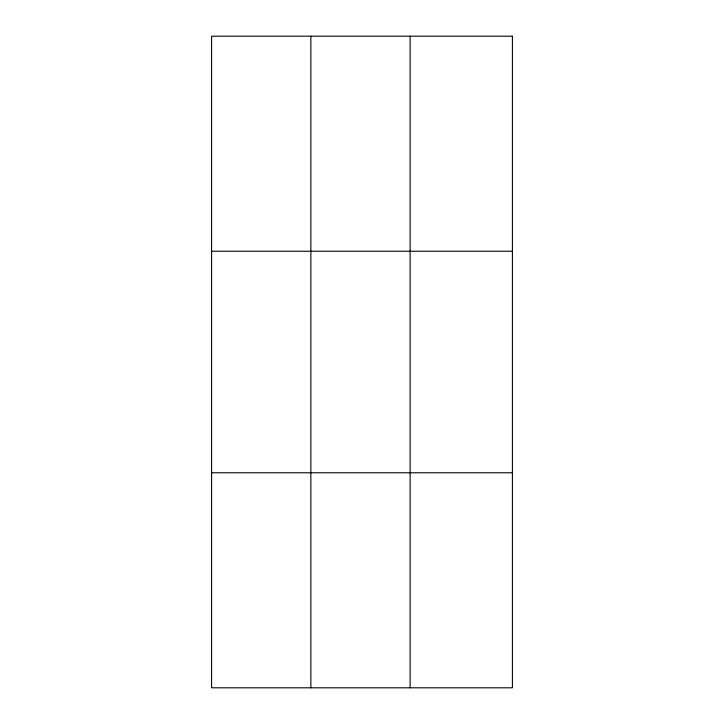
<?xml version="1.0" encoding="UTF-8"?>
<svg xmlns="http://www.w3.org/2000/svg" width="724" height="724" viewBox="0 0 724 724"><rect width="100%" height="100%" fill="white"/><g stroke="black" fill="none" stroke-linecap="round" stroke-linejoin="round"><path stroke-width="1.09" d="M310.858 36.2L310.858 687.8M410.128 36.2L410.128 687.8M211.589 251.228L512.411 251.228M211.589 472.772L512.411 472.772M512.411 36.2L512.411 687.8L211.589 687.8L211.589 36.2L512.411 36.2"/></g></svg>
